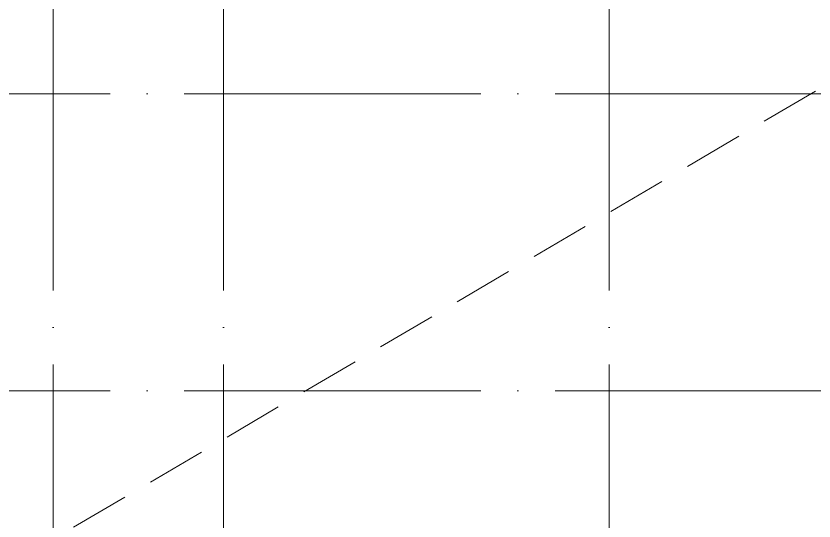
# Model space of a CAD drawing. Header units: millimetres. Extents: x -68946 to 690821, y -552984 to 293768.
# Drawn here: x 109603 to 114983, y -215908 to -212506 of the extents above; entities that cross this region are included whole.
import ezdxf

# ---------------------------------------------------------------- set-up
doc = ezdxf.new("R2010")
doc.units = ezdxf.units.MM
doc.linetypes.add('ADSK_Линия сетки', pattern=[2500, 2000, -250, 0, -250])
doc.linetypes.add('Штриховая', pattern=[600, 400, -200])
doc.layers.add('A-DETL-____-OTLN', color=250, linetype='Continuous', lineweight=5)
doc.layers.add('S-GRID-____-OTLN', color=250, linetype='Continuous', lineweight=9)

msp = doc.modelspace()

# ---------------------------------------------------------------- linework, layer by layer
at = {"layer": 'A-DETL-____-OTLN', "linetype": 'Штриховая'}
msp.add_line((105852.8838, -218380.9056), (136752.9057, -200230.928), dxfattribs=at)
at = {"layer": 'S-GRID-____-OTLN', "linetype": 'ADSK_Линия сетки'}
for p, q in [((109852.9057, -197353.9241), (109852.9057, -262294.7685)), ((111002.9057, -197353.9241), (111002.9057, -262294.7685)), ((113602.9057, -197353.9241), (113602.9057, -262294.7685)), ((93236.8325, -213030.9286), (184510.8783, -213030.9286)), ((93236.8325, -215030.9286), (184856.9445, -215030.9286))]:
    msp.add_line(p, q, dxfattribs=at)

doc.saveas('drawing.dxf')
